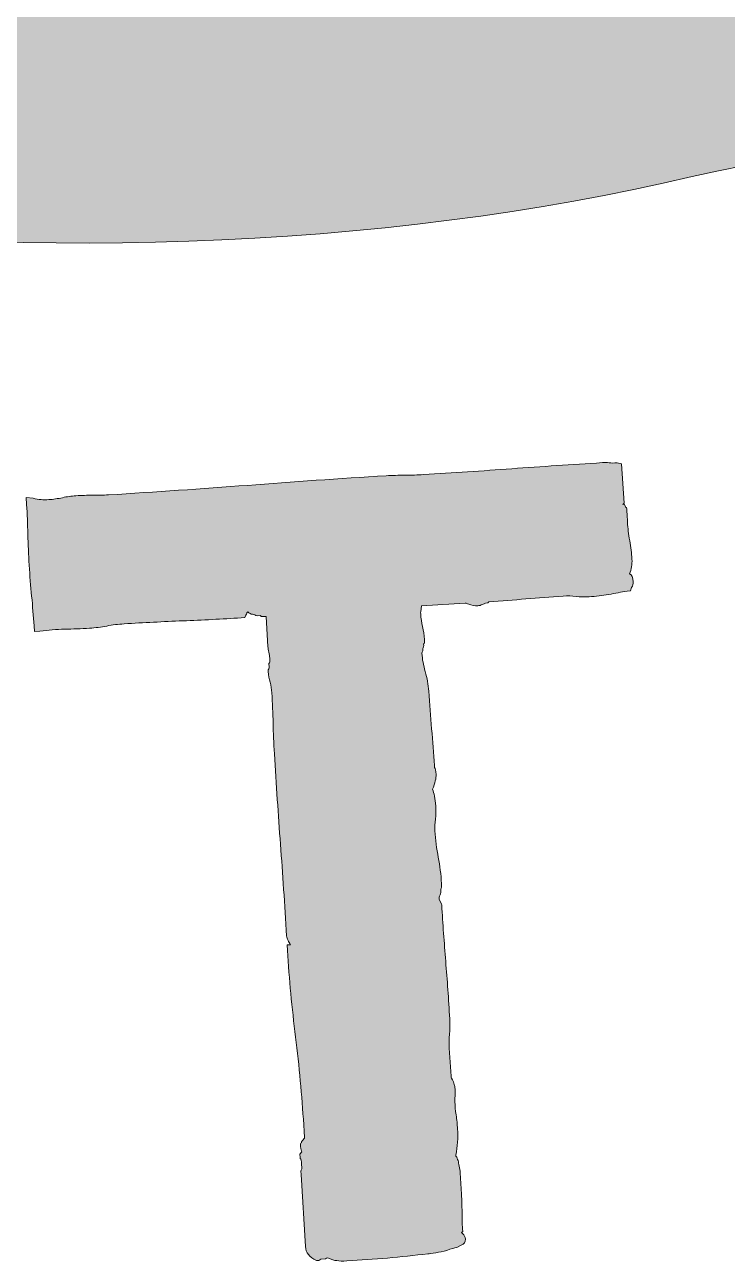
# Model space of a CAD drawing. Header units: inches. Extents: x 115 to 965, y -1039 to -41.
# Drawn here: x 448.9 to 534.3, y -806 to -655.5 of the extents above; entities that cross this region are included whole.
import ezdxf

# ---------------------------------------------------------------- set-up
doc = ezdxf.new("R2010")
doc.units = ezdxf.units.IN
doc.header["$MEASUREMENT"] = 0
doc.layers.add('Layer 1', color=7, linetype='Continuous')

# ---------------------------------------------------------------- blocks, each defined once
blk = doc.blocks.new('block 2')
at = {"layer": 'Layer 1', "true_color": 0xffffff}
h = blk.add_hatch(color=7, dxfattribs=at)
h.dxf.hatch_style = 2
edge = h.paths.add_edge_path()
edge.add_spline(control_points=[(141.76, -565.01), (138.58, -565.73), (135.36, -566.85), (132.49, -568.43), (128.45, -570.65), (128.1, -574.66), (131.22, -578.08), (131.92, -578.84), (132.78, -579.46), (133.57, -580.15), (142.48, -587.77), (151.96, -594.58), (162.28, -600.12), (163.45, -600.77), (164.52, -601.58), (165.81, -602.42), (161.37, -609.92), (156.95, -617.01), (152.96, -624.34), (151.15, -627.66), (149.62, -631.34), (149.04, -635.02), (147.97, -641.69), (152.01, -644.48), (158.6, -642.9), (177.59, -638.37), (196.6, -633.97), (215.66, -629.74), (228.92, -626.8), (242.27, -624.22), (255.58, -621.48), (262.03, -620.16), (266.92, -616.68), (270.87, -611.35), (275.55, -605.04), (280.3, -598.83), (283.57, -591.62), (284.29, -590.04), (285.41, -588.66), (286.3, -587.15), (289.04, -582.49), (292.89, -580.13), (298.5, -579.53), (312.52, -578), (326.47, -575.69), (340.5, -574.04), (361.83, -571.51), (383.23, -569.67), (404.65, -568.43), (408.64, -571.84), (412.63, -574.73), (416.5, -577), (398.09, -604.66), (364.05, -615.53), (326.9, -631.56), (340.57, -681.39), (455.56, -691.8), (530.08, -674), (598.23, -659.74), (669.94, -643.72), (739.69, -660.72), (739.69, -660.72), (741.86, -658.88), (741.86, -658.88), (764.27, -616.75), (733.21, -555.46), (693.11, -524), (729.75, -532.69), (765.87, -543.25), (801.41, -555.84), (802.53, -556.24), (803.58, -556.91), (805.57, -557.94), (799.98, -561.04), (795.22, -563.7), (790.47, -566.32), (786.65, -568.43), (782.68, -570.31), (779.05, -572.68), (777.72, -573.56), (776.28, -575.66), (776.4, -577.07), (776.52, -578.53), (778.31, -580.2), (779.77, -581.04), (781.54, -582.02), (783.71, -582.42), (785.74, -582.71), (793.62, -583.74), (801.51, -584.79), (809.44, -585.5), (834.3, -587.77), (859.29, -588.8), (883.99, -593), (889.5, -593.94), (895.29, -593.67), (900.92, -593.43), (902.64, -593.36), (904.79, -591.81), (905.8, -590.31), (907.11, -588.37), (905.68, -586.34), (904.17, -584.76), (902.33, -582.85), (900.54, -580.89), (898.53, -579.15), (888.67, -570.62), (878.99, -561.81), (868.75, -553.76), (854.01, -542.17), (838.91, -531.07), (823.84, -519.94), (818.54, -516.02), (812.9, -512.46), (807.31, -508.92), (804.92, -507.42), (802.34, -505.99), (799.67, -505.32), (797.92, -504.89), (795.51, -505.41), (793.93, -506.37), (791.98, -507.59), (792.14, -509.98), (792.98, -512.05), (793.46, -513.27), (794.03, -514.49), (794.65, -515.66), (797.33, -520.65), (800.1, -525.62), (802.72, -530.66), (805.5, -535.96), (808.15, -541.34), (811.44, -547.86), (808.22, -546.86), (806.28, -546.28), (804.4, -545.66), (779.53, -537.68), (754.83, -529.13), (729.77, -521.85), (715.35, -517.62), (700.8, -513.92), (686.16, -510.5), (693.8, -480.55), (733.02, -469.82), (764.46, -467), (750.53, -420.52), (697.19, -409.56), (643.62, -410.73), (598.78, -412.61), (564.38, -419.37), (507.34, -438.58), (460.76, -453.87), (394.31, -472.33), (362.16, -425.08), (329.46, -451.98), (359.17, -520.75), (393.79, -557.94), (389.41, -558.23), (385.07, -558.54), (380.72, -558.87), (361.25, -560.4), (341.83, -562.57), (322.44, -564.72), (312.74, -565.8), (303.09, -567.49), (293.41, -568.81), (291.29, -569.09), (289.23, -569.88), (287.04, -568.04), (279.66, -561.93), (272.13, -555.98), (264.49, -550.18), (261.48, -547.86), (258.09, -545.95), (254.72, -544.16), (251.37, -542.39), (247.77, -542.32), (244.02, -543.11), (227.3, -546.62), (210.55, -549.91), (193.83, -553.47), (176.44, -557.2), (159.1, -561.04), (141.76, -565.01)], knot_values=[0, 0, 0, 0, 1, 1, 1, 2, 2, 2, 3, 3, 3, 4, 4, 4, 5, 5, 5, 6, 6, 6, 7, 7, 7, 8, 8, 8, 9, 9, 9, 10, 10, 10, 11, 11, 11, 12, 12, 12, 13, 13, 13, 14, 14, 14, 15, 15, 15, 16, 16, 16, 17, 17, 17, 18, 18, 18, 19, 19, 19, 20, 20, 20, 21, 21, 21, 22, 22, 22, 23, 23, 23, 24, 24, 24, 25, 25, 25, 26, 26, 26, 27, 27, 27, 28, 28, 28, 29, 29, 29, 30, 30, 30, 31, 31, 31, 32, 32, 32, 33, 33, 33, 34, 34, 34, 35, 35, 35, 36, 36, 36, 37, 37, 37, 38, 38, 38, 39, 39, 39, 40, 40, 40, 41, 41, 41, 42, 42, 42, 43, 43, 43, 44, 44, 44, 45, 45, 45, 46, 46, 46, 47, 47, 47, 48, 48, 48, 49, 49, 49, 50, 50, 50, 51, 51, 51, 52, 52, 52, 53, 53, 53, 54, 54, 54, 55, 55, 55, 56, 56, 56, 57, 57, 57, 58, 58, 58, 59, 59, 59, 60, 60, 60, 61, 61, 61, 61], degree=3, periodic=1)
edge = h.paths.add_edge_path()
edge.add_spline(control_points=[(406.49, -500.71), (409.66, -494.74), (418.89, -494), (434.17, -498.47), (436.97, -499.4), (439.34, -500.1), (441.3, -500.57), (443.26, -501.03), (444.33, -501.26), (444.52, -501.26), (444.7, -501.26), (444.84, -500.38), (444.93, -498.61), (445.03, -496.84), (445.07, -494.74), (445.07, -492.32), (445.07, -488.03), (445.17, -485.33), (445.35, -484.21), (445.54, -483.09), (446.1, -481.97), (447.03, -480.85), (447.96, -479.55), (449.59, -478.43), (451.93, -477.5), (454.25, -476.57), (456.44, -476.1), (458.5, -476.1), (461.29, -476.1), (463.11, -477.41), (463.95, -480.01), (464.79, -482.63), (464.93, -487.47), (464.37, -494.55), (463.99, -496.98), (463.76, -499.12), (463.67, -500.99), (463.57, -502.85), (463.53, -503.88), (463.53, -504.06), (463.53, -504.44), (464.04, -504.72), (465.07, -504.9), (466.09, -505.09), (467.3, -505.18), (468.7, -505.18), (470.1, -505.18), (471.64, -505.14), (473.32, -505.04), (474.99, -504.95), (476.48, -504.72), (477.79, -504.34), (477.79, -504.34), (481.7, -503.5), (481.7, -503.5), (481.7, -503.5), (481.14, -500.15), (481.14, -500.15), (480.96, -497.73), (481.33, -496.05), (482.26, -495.11), (483.19, -494), (484.5, -493.48), (486.18, -493.58), (487.86, -493.67), (489.16, -494.37), (490.09, -495.67), (492.33, -498.47), (492.23, -501.36), (489.81, -504.34), (485.71, -509), (478.44, -511.33), (468, -511.33), (468, -511.33), (462.97, -511.33), (462.97, -511.33), (462.97, -511.33), (462.13, -521.68), (462.13, -521.68), (462.13, -523.17), (462.08, -525.64), (461.99, -529.09), (461.9, -532.54), (461.8, -536.64), (461.71, -541.39), (461.62, -546.14), (461.57, -551.36), (461.57, -557.05), (461.57, -562.73), (461.57, -568.47), (461.57, -574.24), (461.57, -584.5), (461.57, -592.51), (461.57, -598.29), (461.57, -604.07), (461.62, -608.54), (461.71, -611.71), (461.8, -614.88), (461.99, -617.26), (462.27, -618.84), (462.55, -620.43), (462.88, -622.15), (463.25, -624.01), (464.18, -628.67), (465.21, -632.54), (466.33, -635.62), (467.44, -638.69), (468.47, -640.61), (469.4, -641.35), (470.14, -642.09), (471.17, -641.54), (472.48, -639.67), (476.2, -635.39), (479.51, -627.97), (482.4, -617.44), (485.29, -606.91), (487.67, -594.19), (489.53, -579.28), (489.53, -579.26), (489.54, -579.25), (489.54, -579.24), (489.31, -576.02), (489.11, -572.85), (488.97, -569.77), (486.92, -524.85), (493.45, -494.28), (508.55, -478.06), (512.27, -473.77), (516.51, -470.79), (521.27, -469.11), (526.02, -467.43), (530.63, -467.34), (535.11, -468.83), (537.91, -469.77), (540.28, -471.02), (542.24, -472.61), (544.19, -474.19), (545.92, -476.57), (547.41, -479.74), (547.97, -481.04), (548.43, -482.07), (548.81, -482.81), (549.18, -483.56), (549.41, -484.4), (549.51, -485.33), (549.6, -486.26), (549.69, -487.38), (549.79, -488.68), (549.88, -489.99), (549.93, -491.76), (549.93, -494), (549.93, -497.73), (549.79, -500.61), (549.51, -502.66), (549.23, -504.72), (548.71, -506.95), (547.97, -509.37), (545.36, -518.88), (541.07, -527.78), (535.11, -536.08), (529.14, -544.37), (522.25, -550.94), (514.42, -555.79), (514.42, -555.79), (509.1, -559.42), (509.1, -559.42), (509.1, -559.42), (509.1, -568.65), (509.1, -568.65), (509.1, -573.68), (509.29, -578.81), (509.66, -584.03), (510.03, -589.25), (510.59, -594.28), (511.34, -599.13), (511.34, -599.13), (512.46, -604.72), (512.46, -604.72), (512.46, -604.72), (514.14, -597.45), (514.14, -597.45), (515.44, -592.04), (516.98, -586.82), (518.75, -581.79), (520.52, -576.76), (522.71, -571.35), (525.32, -565.58), (530.35, -554.02), (535.29, -544.98), (540.14, -538.45), (544.99, -531.93), (550.3, -527.36), (556.08, -524.75), (564.09, -521.21), (569.96, -522.7), (573.69, -529.23), (574.44, -530.72), (575.09, -532.26), (575.65, -533.84), (576.21, -535.42), (576.58, -537.52), (576.77, -540.13), (576.95, -542.74), (577, -546.14), (576.91, -550.34), (576.81, -554.53), (576.67, -559.98), (576.49, -566.69), (576.49, -570.05), (576.44, -573.68), (576.35, -577.6), (576.25, -581.51), (576.16, -585.34), (576.07, -589.06), (575.97, -592.79), (575.93, -596.33), (575.93, -599.69), (575.93, -603.04), (575.93, -605.93), (575.93, -608.35), (575.93, -612.08), (575.93, -615.11), (575.93, -617.44), (575.93, -619.78), (576.02, -621.77), (576.21, -623.45), (576.39, -625.13), (576.58, -626.58), (576.77, -627.79), (576.95, -629), (577.23, -630.26), (577.61, -631.56), (580.78, -642.56), (584.88, -647.69), (589.91, -646.94), (591.4, -646.76), (592.8, -645.96), (594.1, -644.56), (595.41, -643.17), (596.76, -640.65), (598.16, -637.01), (599.56, -633.38), (601.19, -628.25), (603.05, -621.64), (604.91, -615.02), (607.25, -606.4), (610.04, -595.77), (611.53, -590.37), (612.88, -585.24), (614.1, -580.39), (614.39, -579.21), (614.67, -578.12), (614.91, -577.12), (614.79, -575.05), (614.69, -572.91), (614.65, -570.61), (614.56, -564.46), (614.79, -559.42), (615.35, -555.51), (619.27, -528.48), (628.96, -514.97), (644.43, -514.97), (647.79, -514.97), (650.39, -515.29), (652.26, -515.94), (654.12, -516.6), (656.08, -517.67), (658.13, -519.16), (662.61, -523.07), (664.66, -528.39), (664.28, -535.1), (663.91, -541.81), (661.3, -548.61), (656.45, -555.51), (654.59, -557.93), (652.35, -560.12), (649.74, -562.08), (647.13, -564.04), (644.24, -565.58), (641.08, -566.69), (641.08, -566.69), (636.6, -568.37), (636.6, -568.37), (636.6, -568.37), (636.32, -572.84), (636.32, -572.84), (636.13, -575.64), (636.18, -578.62), (636.46, -581.79), (636.74, -584.96), (637.21, -588.18), (637.86, -591.44), (638.51, -594.7), (639.35, -597.92), (640.38, -601.08), (641.4, -604.26), (642.47, -607.05), (643.59, -609.47), (645.08, -612.64), (646.71, -615.53), (648.49, -618.14), (650.26, -620.75), (651.42, -622.05), (651.98, -622.05), (652.72, -622.05), (654.22, -620.94), (656.45, -618.7), (658.69, -616.46), (660.46, -614.32), (661.77, -612.27), (664.38, -608.17), (667.26, -602.25), (670.43, -594.51), (673.6, -586.78), (676.77, -578.16), (679.94, -568.65), (680.68, -566.04), (681.24, -564.41), (681.62, -563.76), (681.99, -563.11), (682.64, -562.69), (683.58, -562.5), (685.44, -562.31), (686.37, -563.15), (686.37, -565.02), (686.37, -566.88), (685.44, -570.7), (683.58, -576.48), (674.25, -605.19), (665.03, -621.96), (655.89, -626.81), (651.05, -629.23), (645.64, -628.95), (639.68, -625.97), (637.07, -624.67), (634.13, -622.52), (630.87, -619.54), (627.61, -616.56), (625.23, -613.76), (623.74, -611.15), (622.25, -608.54), (620.71, -604.86), (619.13, -600.11), (618.31, -597.66), (617.64, -595.28), (617.09, -592.95), (616.64, -594.65), (616.16, -596.41), (615.63, -598.29), (612.65, -609.47), (610.18, -618.47), (608.23, -625.27), (606.27, -632.08), (604.45, -637.39), (602.77, -641.21), (601.1, -645.03), (599.37, -647.78), (597.6, -649.46), (595.83, -651.13), (593.73, -652.53), (591.31, -653.65), (589.81, -654.4), (587.44, -654.82), (584.18, -654.91), (580.92, -655.01), (578.26, -654.68), (576.21, -653.93), (575.09, -653.56), (573.74, -652.77), (572.16, -651.55), (570.57, -650.34), (569.03, -648.9), (567.54, -647.22), (566.05, -645.54), (564.56, -643.72), (563.07, -641.77), (561.58, -639.81), (560.46, -637.99), (559.71, -636.31), (558.41, -633.52), (557.38, -631.1), (556.64, -629.05), (555.89, -627), (555.38, -624.29), (555.1, -620.94), (554.82, -617.58), (554.68, -612.97), (554.68, -607.1), (554.68, -601.22), (554.68, -593.07), (554.68, -582.63), (554.68, -572.94), (554.68, -565.2), (554.68, -559.42), (554.68, -553.65), (554.63, -549.13), (554.54, -545.86), (554.44, -542.6), (554.26, -540.27), (553.98, -538.87), (553.7, -537.47), (553.37, -536.5), (553, -535.94), (552.45, -535.19), (552.03, -534.91), (551.75, -535.1), (551.47, -535.29), (550.58, -536.03), (549.09, -537.33), (547.04, -539.39), (544.75, -542.37), (542.24, -546.28), (539.72, -550.2), (537.21, -554.67), (534.69, -559.7), (532.17, -564.74), (529.79, -570.01), (527.56, -575.5), (525.32, -581), (523.46, -586.36), (521.97, -591.58), (521.22, -593.81), (520.38, -596.94), (519.45, -600.95), (518.52, -604.96), (517.77, -608.63), (517.21, -611.99), (517.21, -611.99), (514.7, -624.01), (514.7, -624.01), (514.7, -624.01), (511.9, -625.13), (511.9, -625.13), (510.41, -626.07), (508.17, -626.58), (505.19, -626.67), (502.21, -626.76), (499.69, -626.53), (497.64, -625.97), (496.15, -625.6), (495.26, -625.13), (494.98, -624.57), (494.7, -624.01), (494.29, -622.33), (493.73, -619.54), (493.35, -616.56), (492.93, -613.11), (492.47, -609.19), (492.23, -607.23), (492, -605.19), (491.77, -603.09), (490.79, -608.24), (489.86, -612.53), (488.97, -615.9), (485.8, -628.77), (481.89, -637.95), (477.23, -643.44), (472.57, -648.95), (467.63, -650.3), (462.41, -647.5), (459.06, -645.82), (455.98, -642.79), (453.18, -638.41), (450.39, -634.03), (448.24, -628.95), (446.75, -623.17), (445.45, -618.33), (444.47, -613.2), (443.82, -607.79), (443.17, -602.39), (442.7, -595.77), (442.42, -587.94), (442.14, -580.12), (442.14, -570.61), (442.42, -559.42), (442.7, -548.24), (443.21, -534.54), (443.96, -518.32), (443.96, -518.32), (444.52, -507.7), (444.52, -507.7), (444.52, -507.7), (433.33, -504.62), (433.33, -504.62), (430.16, -503.69), (427.18, -502.9), (424.38, -502.24), (421.59, -501.59), (419.82, -501.26), (419.07, -501.26), (417.58, -501.26), (416.7, -501.4), (416.42, -501.68), (416.14, -501.96), (416.18, -502.57), (416.56, -503.5), (416.74, -504.44), (416.7, -505.23), (416.42, -505.88), (416.14, -506.53), (415.53, -507.32), (414.6, -508.25), (413.3, -509.56), (411.94, -510.26), (410.54, -510.35), (409.15, -510.45), (408.03, -510.07), (407.19, -509.23), (406.35, -508.39), (405.79, -507.19), (405.51, -505.6), (405.23, -504.02), (405.56, -502.38), (406.49, -500.71)], knot_values=[0, 0, 0, 0, 1, 1, 1, 2, 2, 2, 3, 3, 3, 4, 4, 4, 5, 5, 5, 6, 6, 6, 7, 7, 7, 8, 8, 8, 9, 9, 9, 10, 10, 10, 11, 11, 11, 12, 12, 12, 13, 13, 13, 14, 14, 14, 15, 15, 15, 16, 16, 16, 17, 17, 17, 18, 18, 18, 19, 19, 19, 20, 20, 20, 21, 21, 21, 22, 22, 22, 23, 23, 23, 24, 24, 24, 25, 25, 25, 26, 26, 26, 27, 27, 27, 28, 28, 28, 29, 29, 29, 30, 30, 30, 31, 31, 31, 32, 32, 32, 33, 33, 33, 34, 34, 34, 35, 35, 35, 36, 36, 36, 37, 37, 37, 38, 38, 38, 39, 39, 39, 40, 40, 40, 41, 41, 41, 42, 42, 42, 43, 43, 43, 44, 44, 44, 45, 45, 45, 46, 46, 46, 47, 47, 47, 48, 48, 48, 49, 49, 49, 50, 50, 50, 51, 51, 51, 52, 52, 52, 53, 53, 53, 54, 54, 54, 55, 55, 55, 56, 56, 56, 57, 57, 57, 58, 58, 58, 59, 59, 59, 60, 60, 60, 61, 61, 61, 62, 62, 62, 63, 63, 63, 64, 64, 64, 65, 65, 65, 66, 66, 66, 67, 67, 67, 68, 68, 68, 69, 69, 69, 70, 70, 70, 71, 71, 71, 72, 72, 72, 73, 73, 73, 74, 74, 74, 75, 75, 75, 76, 76, 76, 77, 77, 77, 78, 78, 78, 79, 79, 79, 80, 80, 80, 81, 81, 81, 82, 82, 82, 83, 83, 83, 84, 84, 84, 85, 85, 85, 86, 86, 86, 87, 87, 87, 88, 88, 88, 89, 89, 89, 90, 90, 90, 91, 91, 91, 92, 92, 92, 93, 93, 93, 94, 94, 94, 95, 95, 95, 96, 96, 96, 97, 97, 97, 98, 98, 98, 99, 99, 99, 100, 100, 100, 101, 101, 101, 102, 102, 102, 103, 103, 103, 104, 104, 104, 105, 105, 105, 106, 106, 106, 107, 107, 107, 108, 108, 108, 109, 109, 109, 110, 110, 110, 111, 111, 111, 112, 112, 112, 113, 113, 113, 114, 114, 114, 115, 115, 115, 116, 116, 116, 117, 117, 117, 118, 118, 118, 119, 119, 119, 120, 120, 120, 121, 121, 121, 122, 122, 122, 123, 123, 123, 124, 124, 124, 125, 125, 125, 126, 126, 126, 127, 127, 127, 128, 128, 128, 129, 129, 129, 130, 130, 130, 131, 131, 131, 132, 132, 132, 133, 133, 133, 134, 134, 134, 135, 135, 135, 136, 136, 136, 137, 137, 137, 138, 138, 138, 139, 139, 139, 140, 140, 140, 141, 141, 141, 142, 142, 142, 143, 143, 143, 144, 144, 144, 145, 145, 145, 146, 146, 146, 147, 147, 147, 148, 148, 148, 149, 149, 149, 150, 150, 150, 151, 151, 151, 152, 152, 152, 153, 153, 153, 154, 154, 154, 155, 155, 155, 156, 156, 156, 157, 157, 157, 158, 158, 158, 159, 159, 159, 160, 160, 160, 161, 161, 161, 162, 162, 162, 163, 163, 163, 164, 164, 164, 165, 165, 165, 166, 166, 166, 167, 167, 167, 168, 168, 168, 169, 169, 169, 170, 170, 170, 171, 171, 171, 171], degree=3, periodic=1)
edge = h.paths.add_edge_path()
edge.add_spline(control_points=[(142.95, -576.26), (142.57, -575.97), (142.4, -575.42), (141.78, -574.45), (149.62, -572.51), (157.14, -570.58), (164.71, -568.86), (165.72, -568.62), (167.17, -569.14), (168.06, -569.81), (176.7, -576.21), (185.28, -582.73), (194.31, -589.54), (188.05, -591.5), (182.08, -593.41), (176.06, -595.13), (175.01, -595.44), (173.58, -595.3), (172.6, -594.8), (162.13, -589.54), (152.08, -583.62), (142.95, -576.26)], knot_values=[0, 0, 0, 0, 1, 1, 1, 2, 2, 2, 3, 3, 3, 4, 4, 4, 5, 5, 5, 6, 6, 6, 7, 7, 7, 7], degree=3, periodic=1)
edge = h.paths.add_edge_path()
edge.add_spline(control_points=[(193.02, -606.07), (189.63, -612.52), (186.31, -619.02), (182.82, -625.42), (182.13, -626.68), (181.05, -628.24), (179.86, -628.62), (174.36, -630.27), (168.77, -631.56), (163.21, -632.94), (162.78, -633.06), (162.25, -632.78), (161.42, -632.61), (162.11, -631.25), (162.68, -630.01), (163.33, -628.83), (167.15, -621.81), (170.92, -614.79), (174.87, -607.81), (175.56, -606.6), (176.7, -605.12), (177.95, -604.76), (183.58, -603.13), (189.29, -601.87), (196.17, -600.19), (194.74, -602.85), (193.88, -604.45), (193.02, -606.07)], knot_values=[0, 0, 0, 0, 1, 1, 1, 2, 2, 2, 3, 3, 3, 4, 4, 4, 5, 5, 5, 6, 6, 6, 7, 7, 7, 8, 8, 8, 9, 9, 9, 9], degree=3, periodic=1)
edge = h.paths.add_edge_path()
edge.add_spline(control_points=[(262.39, -609.27), (261.26, -610.7), (259.5, -611.9), (257.78, -612.5), (254.43, -613.69), (250.9, -614.41), (246.5, -615.58), (251.71, -605.64), (256.34, -596.73), (261.12, -587.92), (261.72, -586.82), (263.06, -585.72), (264.23, -585.48), (268.74, -584.5), (273.3, -583.86), (278.44, -583), (274.02, -592.96), (268.57, -601.37), (262.39, -609.27)], knot_values=[0, 0, 0, 0, 1, 1, 1, 2, 2, 2, 3, 3, 3, 4, 4, 4, 5, 5, 5, 6, 6, 6, 6], degree=3, periodic=1)
edge = h.paths.add_edge_path()
edge.add_spline(control_points=[(257.94, -555.74), (264.15, -560.73), (270.48, -565.58), (277.77, -571.32), (271.42, -572.41), (266.16, -573.42), (260.86, -574.18), (259.83, -574.33), (258.4, -573.78), (257.56, -573.06), (250.83, -567.33), (244.16, -561.47), (237.5, -555.62), (237.14, -555.31), (237.02, -554.76), (236.71, -554.19), (244.21, -550.2), (251.21, -550.34), (257.94, -555.74)], knot_values=[0, 0, 0, 0, 1, 1, 1, 2, 2, 2, 3, 3, 3, 4, 4, 4, 5, 5, 5, 6, 6, 6, 6], degree=3, periodic=1)
edge = h.paths.add_edge_path()
edge.add_spline(control_points=[(236.78, -590.45), (242.08, -589.78), (247.31, -588.51), (253.33, -587.34), (252.64, -589.23), (252.35, -590.33), (251.85, -591.33), (247.96, -598.93), (243.92, -606.48), (240.15, -614.12), (238.93, -616.56), (237.38, -617.94), (234.68, -618.3), (229.85, -618.95), (225.05, -619.83), (220.23, -620.55), (219.27, -620.69), (218.29, -620.57), (217.07, -620.57), (217.31, -619.66), (217.34, -619.14), (217.57, -618.71), (221.28, -611.4), (225.12, -604.18), (228.71, -596.83), (230.43, -593.27), (232.6, -590.97), (236.78, -590.45)], knot_values=[0, 0, 0, 0, 1, 1, 1, 2, 2, 2, 3, 3, 3, 4, 4, 4, 5, 5, 5, 6, 6, 6, 7, 7, 7, 8, 8, 8, 9, 9, 9, 9], degree=3, periodic=1)
edge = h.paths.add_edge_path()
edge.add_spline(control_points=[(203.72, -561.83), (210, -568.23), (216.07, -574.85), (222.69, -581.9), (216.14, -583.69), (210.19, -585.36), (204.17, -586.84), (203.15, -587.1), (201.64, -586.77), (200.76, -586.15), (192.23, -580.15), (183.8, -574.04), (175.37, -567.92), (175.13, -567.73), (175.06, -567.33), (174.72, -566.59), (176.16, -566.16), (177.54, -565.61), (178.95, -565.3), (185.76, -563.89), (192.57, -562.48), (199.42, -561.24), (200.81, -561), (202.91, -561.02), (203.72, -561.83)], knot_values=[0, 0, 0, 0, 1, 1, 1, 2, 2, 2, 3, 3, 3, 4, 4, 4, 5, 5, 5, 6, 6, 6, 7, 7, 7, 8, 8, 8, 8], degree=3, periodic=1)
h = blk.add_hatch(color=7, dxfattribs=at)
h.dxf.hatch_style = 2
edge = h.paths.add_edge_path()
edge.add_spline(control_points=[(497.12, -726.22), (497.12, -726.22), (502.46, -725.9), (502.46, -725.9), (502.55, -725.89), (502.62, -725.91), (502.67, -725.96), (502.71, -726), (502.78, -726.02), (502.88, -726.01), (503.25, -726.17), (503.62, -726.24), (503.99, -726.22), (504.17, -726.21), (504.35, -726.15), (504.53, -726.05), (504.71, -726.04), (504.84, -725.99), (504.93, -725.89), (504.93, -725.89), (505.21, -725.87), (505.21, -725.87), (505.21, -725.87), (505.33, -725.73), (505.33, -725.73), (506.88, -725.63), (508.39, -725.52), (509.85, -725.38), (511.3, -725.25), (512.81, -725.14), (514.36, -725.04), (514.91, -725.01), (515.43, -725.02), (515.94, -725.08), (516.45, -725.14), (516.98, -725.16), (517.52, -725.12), (518.35, -725.07), (519.14, -724.98), (519.91, -724.84), (520.68, -724.7), (521.43, -724.57), (522.16, -724.43), (522.16, -724.43), (522.57, -724.41), (522.57, -724.41), (522.57, -724.41), (522.68, -723.99), (522.68, -723.99), (522.85, -723.79), (522.93, -723.56), (522.91, -723.29), (522.88, -722.74), (522.72, -722.43), (522.44, -722.35), (522.68, -721.79), (522.78, -721.19), (522.74, -720.55), (522.7, -719.82), (522.61, -719.07), (522.47, -718.3), (522.33, -717.53), (522.24, -716.78), (522.19, -716.05), (522.19, -716.05), (522.14, -715.09), (522.14, -715.09), (522.14, -715.09), (522.12, -714.81), (522.12, -714.81), (522.12, -714.81), (522.1, -714.4), (522.1, -714.4), (522.09, -714.31), (522.06, -714.27), (522.02, -714.27), (521.97, -714.27), (521.95, -714.23), (521.94, -714.14), (521.94, -714.14), (521.79, -713.87), (521.79, -713.87), (521.79, -713.87), (521.65, -713.88), (521.65, -713.88), (521.65, -713.88), (521.78, -713.74), (521.78, -713.74), (521.78, -713.74), (521.49, -708.94), (521.49, -708.94), (521.49, -708.94), (520.94, -708.84), (520.94, -708.84), (520.57, -708.86), (520.25, -708.86), (519.97, -708.83), (519.69, -708.8), (519.42, -708.79), (519.15, -708.81), (515.4, -709.04), (511.73, -709.28), (508.13, -709.55), (504.53, -709.81), (500.95, -710.05), (497.39, -710.27), (496.65, -710.31), (495.9, -710.34), (495.12, -710.34), (494.35, -710.34), (493.59, -710.36), (492.86, -710.4), (487.11, -710.75), (481.48, -711.14), (475.96, -711.57), (470.44, -711.99), (464.81, -712.38), (459.06, -712.73), (458.42, -712.77), (457.78, -712.78), (457.14, -712.78), (456.5, -712.77), (455.81, -712.79), (455.08, -712.83), (454.53, -712.87), (453.99, -712.95), (453.45, -713.07), (452.9, -713.19), (452.36, -713.27), (451.81, -713.31), (451.45, -713.33), (451.13, -713.33), (450.85, -713.3), (450.57, -713.27), (450.25, -713.22), (449.88, -713.15), (449.88, -713.15), (449.05, -713.06), (449.05, -713.06), (449.05, -713.06), (449.1, -713.88), (449.1, -713.88), (449.17, -715.07), (449.22, -716.28), (449.25, -717.52), (449.28, -718.75), (449.33, -720.01), (449.41, -721.29), (449.49, -722.56), (449.59, -723.82), (449.71, -725.05), (449.83, -726.28), (449.92, -727.49), (450, -728.67), (450, -728.67), (450.04, -729.35), (450.04, -729.35), (450.04, -729.35), (450.72, -729.31), (450.72, -729.31), (451.72, -729.16), (452.72, -729.08), (453.73, -729.06), (454.73, -729.05), (455.74, -729.01), (456.74, -728.95), (457.47, -728.9), (458.18, -728.82), (458.86, -728.68), (459.54, -728.55), (460.24, -728.46), (460.97, -728.42), (463.34, -728.27), (465.72, -728.15), (468.1, -728.05), (470.47, -727.96), (472.84, -727.83), (475.22, -727.69), (475.22, -727.69), (475.63, -727.66), (475.63, -727.66), (475.63, -727.66), (475.75, -727.38), (475.75, -727.38), (475.84, -727.29), (475.88, -727.22), (475.88, -727.17), (475.87, -727.12), (475.91, -727.05), (476, -726.96), (476.19, -727.13), (476.38, -727.23), (476.57, -727.26), (476.75, -727.3), (476.94, -727.36), (477.13, -727.44), (477.13, -727.44), (477.54, -727.41), (477.54, -727.41), (477.55, -727.5), (477.64, -727.54), (477.82, -727.53), (477.82, -727.53), (478.23, -727.51), (478.23, -727.51), (478.23, -727.51), (478.46, -731.2), (478.46, -731.2), (478.47, -731.39), (478.5, -731.61), (478.57, -731.88), (478.63, -732.15), (478.67, -732.38), (478.68, -732.56), (478.68, -732.56), (478.69, -732.84), (478.69, -732.84), (478.7, -733.02), (478.66, -733.16), (478.58, -733.26), (478.58, -733.26), (478.6, -733.67), (478.6, -733.67), (478.61, -733.76), (478.59, -733.83), (478.55, -733.88), (478.5, -733.93), (478.49, -734.04), (478.5, -734.22), (478.53, -734.68), (478.6, -735.11), (478.72, -735.52), (478.83, -735.92), (478.91, -736.35), (478.93, -736.81), (479.01, -738.09), (479.06, -739.32), (479.09, -740.51), (479.11, -741.7), (479.17, -742.93), (479.24, -744.21), (479.47, -747.95), (479.72, -751.63), (479.98, -755.23), (480.25, -758.83), (480.49, -762.55), (480.73, -766.38), (480.74, -766.56), (480.79, -766.74), (480.9, -766.92), (481, -767.1), (481.1, -767.27), (481.21, -767.45), (481.21, -767.45), (480.79, -767.48), (480.79, -767.48), (480.79, -767.48), (480.83, -768.16), (480.83, -768.16), (481.05, -771.63), (481.37, -775.14), (481.82, -778.68), (482.26, -782.23), (482.59, -785.78), (482.81, -789.34), (482.81, -789.34), (482.86, -790.16), (482.86, -790.16), (482.86, -790.16), (482.9, -790.85), (482.9, -790.85), (482.9, -790.85), (482.91, -790.98), (482.91, -790.98), (482.91, -790.98), (482.65, -791.27), (482.65, -791.27), (482.56, -791.37), (482.52, -791.47), (482.53, -791.56), (482.44, -791.56), (482.4, -791.7), (482.42, -791.98), (482.44, -792.34), (482.5, -792.57), (482.6, -792.65), (482.6, -792.65), (482.34, -792.94), (482.34, -792.94), (482.34, -792.94), (482.36, -793.35), (482.36, -793.35), (482.37, -793.44), (482.39, -793.51), (482.44, -793.55), (482.49, -793.6), (482.52, -793.71), (482.53, -793.89), (482.53, -793.89), (482.56, -794.3), (482.56, -794.3), (482.56, -794.3), (482.57, -794.44), (482.57, -794.44), (482.57, -794.44), (482.58, -794.71), (482.58, -794.71), (482.5, -794.81), (482.46, -794.91), (482.46, -795), (482.46, -795), (482.49, -795.41), (482.49, -795.41), (482.49, -795.41), (483.02, -804.17), (483.02, -804.17), (483.06, -804.9), (483.51, -805.47), (484.36, -805.87), (484.36, -805.87), (484.63, -805.86), (484.63, -805.86), (484.63, -805.86), (484.9, -805.7), (484.9, -805.7), (484.9, -805.7), (485.45, -805.67), (485.45, -805.67), (485.53, -805.58), (485.62, -805.52), (485.71, -805.52), (486.18, -805.76), (486.56, -805.88), (486.83, -805.86), (487.11, -805.94), (487.52, -805.96), (488.07, -805.92), (489.71, -805.82), (491.36, -805.7), (493, -805.56), (494.64, -805.41), (496.27, -805.24), (497.91, -805.05), (498.1, -805.04), (498.41, -805), (498.87, -804.93), (499.32, -804.85), (499.77, -804.76), (500.23, -804.64), (500.76, -804.42), (501.17, -804.3), (501.44, -804.29), (501.44, -804.29), (501.97, -803.98), (501.97, -803.98), (502.33, -803.87), (502.5, -803.63), (502.48, -803.26), (502.46, -802.99), (502.36, -802.77), (502.16, -802.6), (502.16, -802.6), (502.02, -802.47), (502.02, -802.47), (502.02, -802.47), (502.15, -802.32), (502.15, -802.32), (502.15, -802.32), (502.13, -802.05), (502.13, -802.05), (502.08, -801.32), (502.06, -800.61), (502.07, -799.92), (502.07, -799.23), (502.05, -798.53), (502.01, -797.8), (502.01, -797.8), (501.85, -795.19), (501.85, -795.19), (501.84, -794.92), (501.79, -794.65), (501.73, -794.38), (501.67, -794.11), (501.63, -793.88), (501.62, -793.7), (501.53, -793.61), (501.47, -793.52), (501.47, -793.43), (501.46, -793.34), (501.41, -793.25), (501.32, -793.17), (501.32, -793.17), (501.31, -793.03), (501.31, -793.03), (501.52, -792.01), (501.6, -790.95), (501.53, -789.85), (501.49, -789.31), (501.44, -788.74), (501.35, -788.15), (501.27, -787.56), (501.22, -787.03), (501.19, -786.58), (501.18, -786.39), (501.19, -786.16), (501.22, -785.89), (501.25, -785.61), (501.26, -785.38), (501.25, -785.2), (501.25, -785.2), (501.21, -784.65), (501.21, -784.65), (501.11, -784.57), (501.06, -784.39), (501.04, -784.11), (500.83, -783.76), (500.73, -783.54), (500.73, -783.45), (500.73, -783.45), (500.52, -780.02), (500.52, -780.02), (500.48, -779.38), (500.49, -778.79), (500.55, -778.23), (500.61, -777.68), (500.62, -777.09), (500.58, -776.45), (500.43, -774.07), (500.27, -771.75), (500.08, -769.47), (499.9, -767.19), (499.74, -764.91), (499.6, -762.63), (499.6, -762.63), (499.59, -762.49), (499.59, -762.49), (499.59, -762.49), (499.29, -761.96), (499.29, -761.96), (499.27, -761.78), (499.31, -761.59), (499.39, -761.4), (499.47, -761.21), (499.5, -760.98), (499.48, -760.71), (499.57, -760.61), (499.6, -760.38), (499.58, -760.02), (499.51, -758.92), (499.38, -757.85), (499.18, -756.81), (498.98, -755.77), (498.84, -754.7), (498.78, -753.61), (498.75, -753.15), (498.77, -752.67), (498.83, -752.16), (498.89, -751.66), (498.91, -751.13), (498.87, -750.58), (498.81, -749.67), (498.68, -748.99), (498.47, -748.54), (498.79, -747.79), (498.94, -747.19), (498.91, -746.73), (498.88, -746.27), (498.82, -746), (498.72, -745.91), (498.72, -745.91), (498.71, -745.64), (498.71, -745.64), (498.62, -744.18), (498.51, -742.7), (498.37, -741.19), (498.23, -739.69), (498.12, -738.17), (498.02, -736.61), (497.97, -735.79), (497.83, -735), (497.6, -734.23), (497.37, -733.47), (497.24, -732.72), (497.19, -731.99), (497.19, -731.9), (497.23, -731.81), (497.31, -731.71), (497.31, -731.71), (497.3, -731.43), (497.3, -731.43), (497.38, -731.34), (497.42, -731.15), (497.4, -730.88), (497.48, -730.78), (497.52, -730.6), (497.5, -730.32), (497.47, -729.78), (497.39, -729.25), (497.27, -728.76), (497.15, -728.26), (497.07, -727.74), (497.04, -727.19), (497.03, -727.01), (497.04, -726.85), (497.08, -726.71), (497.11, -726.57), (497.13, -726.41), (497.12, -726.22)], knot_values=[0, 0, 0, 0, 1, 1, 1, 2, 2, 2, 3, 3, 3, 4, 4, 4, 5, 5, 5, 6, 6, 6, 7, 7, 7, 8, 8, 8, 9, 9, 9, 10, 10, 10, 11, 11, 11, 12, 12, 12, 13, 13, 13, 14, 14, 14, 15, 15, 15, 16, 16, 16, 17, 17, 17, 18, 18, 18, 19, 19, 19, 20, 20, 20, 21, 21, 21, 22, 22, 22, 23, 23, 23, 24, 24, 24, 25, 25, 25, 26, 26, 26, 27, 27, 27, 28, 28, 28, 29, 29, 29, 30, 30, 30, 31, 31, 31, 32, 32, 32, 33, 33, 33, 34, 34, 34, 35, 35, 35, 36, 36, 36, 37, 37, 37, 38, 38, 38, 39, 39, 39, 40, 40, 40, 41, 41, 41, 42, 42, 42, 43, 43, 43, 44, 44, 44, 45, 45, 45, 46, 46, 46, 47, 47, 47, 48, 48, 48, 49, 49, 49, 50, 50, 50, 51, 51, 51, 52, 52, 52, 53, 53, 53, 54, 54, 54, 55, 55, 55, 56, 56, 56, 57, 57, 57, 58, 58, 58, 59, 59, 59, 60, 60, 60, 61, 61, 61, 62, 62, 62, 63, 63, 63, 64, 64, 64, 65, 65, 65, 66, 66, 66, 67, 67, 67, 68, 68, 68, 69, 69, 69, 70, 70, 70, 71, 71, 71, 72, 72, 72, 73, 73, 73, 74, 74, 74, 75, 75, 75, 76, 76, 76, 77, 77, 77, 78, 78, 78, 79, 79, 79, 80, 80, 80, 81, 81, 81, 82, 82, 82, 83, 83, 83, 84, 84, 84, 85, 85, 85, 86, 86, 86, 87, 87, 87, 88, 88, 88, 89, 89, 89, 90, 90, 90, 91, 91, 91, 92, 92, 92, 93, 93, 93, 94, 94, 94, 95, 95, 95, 96, 96, 96, 97, 97, 97, 98, 98, 98, 99, 99, 99, 100, 100, 100, 101, 101, 101, 102, 102, 102, 103, 103, 103, 104, 104, 104, 105, 105, 105, 106, 106, 106, 107, 107, 107, 108, 108, 108, 109, 109, 109, 110, 110, 110, 111, 111, 111, 112, 112, 112, 113, 113, 113, 114, 114, 114, 115, 115, 115, 116, 116, 116, 117, 117, 117, 118, 118, 118, 119, 119, 119, 120, 120, 120, 121, 121, 121, 122, 122, 122, 123, 123, 123, 124, 124, 124, 125, 125, 125, 126, 126, 126, 127, 127, 127, 128, 128, 128, 129, 129, 129, 130, 130, 130, 131, 131, 131, 132, 132, 132, 133, 133, 133, 134, 134, 134, 135, 135, 135, 136, 136, 136, 137, 137, 137, 138, 138, 138, 139, 139, 139, 140, 140, 140, 141, 141, 141, 142, 142, 142, 143, 143, 143, 144, 144, 144, 145, 145, 145, 146, 146, 146, 147, 147, 147, 148, 148, 148, 149, 149, 149, 150, 150, 150, 151, 151, 151, 152, 152, 152, 153, 153, 153, 154, 154, 154, 155, 155, 155, 156, 156, 156, 157, 157, 157, 158, 158, 158, 159, 159, 159, 160, 160, 160, 161, 161, 161, 162, 162, 162, 163, 163, 163, 164, 164, 164, 165, 165, 165, 166, 166, 166, 167, 167, 167, 168, 168, 168, 169, 169, 169, 169], degree=3, periodic=1)
at = {"layer": 'Layer 1', "lineweight": 0}
for points, knots in [([(141.76, -565.01), (138.58, -565.73), (135.36, -566.85), (132.49, -568.43), (128.45, -570.65), (128.1, -574.66), (131.22, -578.08), (131.92, -578.84), (132.78, -579.46), (133.57, -580.15), (142.48, -587.77), (151.96, -594.58), (162.28, -600.12), (163.45, -600.77), (164.52, -601.58), (165.81, -602.42), (161.37, -609.92), (156.95, -617.01), (152.96, -624.34), (151.15, -627.66), (149.62, -631.34), (149.04, -635.02), (147.97, -641.69), (152.01, -644.48), (158.6, -642.9), (177.59, -638.37), (196.6, -633.97), (215.66, -629.74), (228.92, -626.8), (242.27, -624.22), (255.58, -621.48), (262.03, -620.16), (266.92, -616.68), (270.87, -611.35), (275.55, -605.04), (280.3, -598.83), (283.57, -591.62), (284.29, -590.04), (285.41, -588.66), (286.3, -587.15), (289.04, -582.49), (292.89, -580.13), (298.5, -579.53), (312.52, -578), (326.47, -575.69), (340.5, -574.04), (361.83, -571.51), (383.23, -569.67), (404.65, -568.43), (408.64, -571.84), (412.63, -574.73), (416.5, -577), (398.09, -604.66), (364.05, -615.53), (326.9, -631.56), (340.57, -681.39), (455.56, -691.8), (530.08, -674), (598.23, -659.74), (669.94, -643.72), (739.69, -660.72), (739.69, -660.72), (741.86, -658.88), (741.86, -658.88), (764.27, -616.75), (733.21, -555.46), (693.11, -524), (729.75, -532.69), (765.87, -543.25), (801.41, -555.84), (802.53, -556.24), (803.58, -556.91), (805.57, -557.94), (799.98, -561.04), (795.22, -563.7), (790.47, -566.32), (786.65, -568.43), (782.68, -570.31), (779.05, -572.68), (777.72, -573.56), (776.28, -575.66), (776.4, -577.07), (776.52, -578.53), (778.31, -580.2), (779.77, -581.04), (781.54, -582.02), (783.71, -582.42), (785.74, -582.71), (793.62, -583.74), (801.51, -584.79), (809.44, -585.5), (834.3, -587.77), (859.29, -588.8), (883.99, -593), (889.5, -593.94), (895.29, -593.67), (900.92, -593.43), (902.64, -593.36), (904.79, -591.81), (905.8, -590.31), (907.11, -588.37), (905.68, -586.34), (904.17, -584.76), (902.33, -582.85), (900.54, -580.89), (898.53, -579.15), (888.67, -570.62), (878.99, -561.81), (868.75, -553.76), (854.01, -542.17), (838.91, -531.07), (823.84, -519.94), (818.54, -516.02), (812.9, -512.46), (807.31, -508.92), (804.92, -507.42), (802.34, -505.99), (799.67, -505.32), (797.92, -504.89), (795.51, -505.41), (793.93, -506.37), (791.98, -507.59), (792.14, -509.98), (792.98, -512.05), (793.46, -513.27), (794.03, -514.49), (794.65, -515.66), (797.33, -520.65), (800.1, -525.62), (802.72, -530.66), (805.5, -535.96), (808.15, -541.34), (811.44, -547.86), (808.22, -546.86), (806.28, -546.28), (804.4, -545.66), (779.53, -537.68), (754.83, -529.13), (729.77, -521.85), (715.35, -517.62), (700.8, -513.92), (686.16, -510.5), (693.8, -480.55), (733.02, -469.82), (764.46, -467), (750.53, -420.52), (697.19, -409.56), (643.62, -410.73), (598.78, -412.61), (564.38, -419.37), (507.34, -438.58), (460.76, -453.87), (394.31, -472.33), (362.16, -425.08), (329.46, -451.98), (359.17, -520.75), (393.79, -557.94), (389.41, -558.23), (385.07, -558.54), (380.72, -558.87), (361.25, -560.4), (341.83, -562.57), (322.44, -564.72), (312.74, -565.8), (303.09, -567.49), (293.41, -568.81), (291.29, -569.09), (289.23, -569.88), (287.04, -568.04), (279.66, -561.93), (272.13, -555.98), (264.49, -550.18), (261.48, -547.86), (258.09, -545.95), (254.72, -544.16), (251.37, -542.39), (247.77, -542.32), (244.02, -543.11), (227.3, -546.62), (210.55, -549.91), (193.83, -553.47), (176.44, -557.2), (159.1, -561.04), (141.76, -565.01)], [0, 0, 0, 0, 1, 1, 1, 2, 2, 2, 3, 3, 3, 4, 4, 4, 5, 5, 5, 6, 6, 6, 7, 7, 7, 8, 8, 8, 9, 9, 9, 10, 10, 10, 11, 11, 11, 12, 12, 12, 13, 13, 13, 14, 14, 14, 15, 15, 15, 16, 16, 16, 17, 17, 17, 18, 18, 18, 19, 19, 19, 20, 20, 20, 21, 21, 21, 22, 22, 22, 23, 23, 23, 24, 24, 24, 25, 25, 25, 26, 26, 26, 27, 27, 27, 28, 28, 28, 29, 29, 29, 30, 30, 30, 31, 31, 31, 32, 32, 32, 33, 33, 33, 34, 34, 34, 35, 35, 35, 36, 36, 36, 37, 37, 37, 38, 38, 38, 39, 39, 39, 40, 40, 40, 41, 41, 41, 42, 42, 42, 43, 43, 43, 44, 44, 44, 45, 45, 45, 46, 46, 46, 47, 47, 47, 48, 48, 48, 49, 49, 49, 50, 50, 50, 51, 51, 51, 52, 52, 52, 53, 53, 53, 54, 54, 54, 55, 55, 55, 56, 56, 56, 57, 57, 57, 58, 58, 58, 59, 59, 59, 60, 60, 60, 61, 61, 61, 61]), ([(497.12, -726.22), (497.12, -726.22), (502.46, -725.9), (502.46, -725.9), (502.55, -725.89), (502.62, -725.91), (502.67, -725.96), (502.71, -726), (502.78, -726.02), (502.88, -726.01), (503.25, -726.17), (503.62, -726.24), (503.99, -726.22), (504.17, -726.21), (504.35, -726.15), (504.53, -726.05), (504.71, -726.04), (504.84, -725.99), (504.93, -725.89), (504.93, -725.89), (505.21, -725.87), (505.21, -725.87), (505.21, -725.87), (505.33, -725.73), (505.33, -725.73), (506.88, -725.63), (508.39, -725.52), (509.85, -725.38), (511.3, -725.25), (512.81, -725.14), (514.36, -725.04), (514.91, -725.01), (515.43, -725.02), (515.94, -725.08), (516.45, -725.14), (516.98, -725.16), (517.52, -725.12), (518.35, -725.07), (519.14, -724.98), (519.91, -724.84), (520.68, -724.7), (521.43, -724.57), (522.16, -724.43), (522.16, -724.43), (522.57, -724.41), (522.57, -724.41), (522.57, -724.41), (522.68, -723.99), (522.68, -723.99), (522.85, -723.79), (522.93, -723.56), (522.91, -723.29), (522.88, -722.74), (522.72, -722.43), (522.44, -722.35), (522.68, -721.79), (522.78, -721.19), (522.74, -720.55), (522.7, -719.82), (522.61, -719.07), (522.47, -718.3), (522.33, -717.53), (522.24, -716.78), (522.19, -716.05), (522.19, -716.05), (522.14, -715.09), (522.14, -715.09), (522.14, -715.09), (522.12, -714.81), (522.12, -714.81), (522.12, -714.81), (522.1, -714.4), (522.1, -714.4), (522.09, -714.31), (522.06, -714.27), (522.02, -714.27), (521.97, -714.27), (521.95, -714.23), (521.94, -714.14), (521.94, -714.14), (521.79, -713.87), (521.79, -713.87), (521.79, -713.87), (521.65, -713.88), (521.65, -713.88), (521.65, -713.88), (521.78, -713.74), (521.78, -713.74), (521.78, -713.74), (521.49, -708.94), (521.49, -708.94), (521.49, -708.94), (520.94, -708.84), (520.94, -708.84), (520.57, -708.86), (520.25, -708.86), (519.97, -708.83), (519.69, -708.8), (519.42, -708.79), (519.15, -708.81), (515.4, -709.04), (511.73, -709.28), (508.13, -709.55), (504.53, -709.81), (500.95, -710.05), (497.39, -710.27), (496.65, -710.31), (495.9, -710.34), (495.12, -710.34), (494.35, -710.34), (493.59, -710.36), (492.86, -710.4), (487.11, -710.75), (481.48, -711.14), (475.96, -711.57), (470.44, -711.99), (464.81, -712.38), (459.06, -712.73), (458.42, -712.77), (457.78, -712.78), (457.14, -712.78), (456.5, -712.77), (455.81, -712.79), (455.08, -712.83), (454.53, -712.87), (453.99, -712.95), (453.45, -713.07), (452.9, -713.19), (452.36, -713.27), (451.81, -713.31), (451.45, -713.33), (451.13, -713.33), (450.85, -713.3), (450.57, -713.27), (450.25, -713.22), (449.88, -713.15), (449.88, -713.15), (449.05, -713.06), (449.05, -713.06), (449.05, -713.06), (449.1, -713.88), (449.1, -713.88), (449.17, -715.07), (449.22, -716.28), (449.25, -717.52), (449.28, -718.75), (449.33, -720.01), (449.41, -721.29), (449.49, -722.56), (449.59, -723.82), (449.71, -725.05), (449.83, -726.28), (449.92, -727.49), (450, -728.67), (450, -728.67), (450.04, -729.35), (450.04, -729.35), (450.04, -729.35), (450.72, -729.31), (450.72, -729.31), (451.72, -729.16), (452.72, -729.08), (453.73, -729.06), (454.73, -729.05), (455.74, -729.01), (456.74, -728.95), (457.47, -728.9), (458.18, -728.82), (458.86, -728.68), (459.54, -728.55), (460.24, -728.46), (460.97, -728.42), (463.34, -728.27), (465.72, -728.15), (468.1, -728.05), (470.47, -727.96), (472.84, -727.83), (475.22, -727.69), (475.22, -727.69), (475.63, -727.66), (475.63, -727.66), (475.63, -727.66), (475.75, -727.38), (475.75, -727.38), (475.84, -727.29), (475.88, -727.22), (475.88, -727.17), (475.87, -727.12), (475.91, -727.05), (476, -726.96), (476.19, -727.13), (476.38, -727.23), (476.57, -727.26), (476.75, -727.3), (476.94, -727.36), (477.13, -727.44), (477.13, -727.44), (477.54, -727.41), (477.54, -727.41), (477.55, -727.5), (477.64, -727.54), (477.82, -727.53), (477.82, -727.53), (478.23, -727.51), (478.23, -727.51), (478.23, -727.51), (478.46, -731.2), (478.46, -731.2), (478.47, -731.39), (478.5, -731.61), (478.57, -731.88), (478.63, -732.15), (478.67, -732.38), (478.68, -732.56), (478.68, -732.56), (478.69, -732.84), (478.69, -732.84), (478.7, -733.02), (478.66, -733.16), (478.58, -733.26), (478.58, -733.26), (478.6, -733.67), (478.6, -733.67), (478.61, -733.76), (478.59, -733.83), (478.55, -733.88), (478.5, -733.93), (478.49, -734.04), (478.5, -734.22), (478.53, -734.68), (478.6, -735.11), (478.72, -735.52), (478.83, -735.92), (478.91, -736.35), (478.93, -736.81), (479.01, -738.09), (479.06, -739.32), (479.09, -740.51), (479.11, -741.7), (479.17, -742.93), (479.24, -744.21), (479.47, -747.95), (479.72, -751.63), (479.98, -755.23), (480.25, -758.83), (480.49, -762.55), (480.73, -766.38), (480.74, -766.56), (480.79, -766.74), (480.9, -766.92), (481, -767.1), (481.1, -767.27), (481.21, -767.45), (481.21, -767.45), (480.79, -767.48), (480.79, -767.48), (480.79, -767.48), (480.83, -768.16), (480.83, -768.16), (481.05, -771.63), (481.37, -775.14), (481.82, -778.68), (482.26, -782.23), (482.59, -785.78), (482.81, -789.34), (482.81, -789.34), (482.86, -790.16), (482.86, -790.16), (482.86, -790.16), (482.9, -790.85), (482.9, -790.85), (482.9, -790.85), (482.91, -790.98), (482.91, -790.98), (482.91, -790.98), (482.65, -791.27), (482.65, -791.27), (482.56, -791.37), (482.52, -791.47), (482.53, -791.56), (482.44, -791.56), (482.4, -791.7), (482.42, -791.98), (482.44, -792.34), (482.5, -792.57), (482.6, -792.65), (482.6, -792.65), (482.34, -792.94), (482.34, -792.94), (482.34, -792.94), (482.36, -793.35), (482.36, -793.35), (482.37, -793.44), (482.39, -793.51), (482.44, -793.55), (482.49, -793.6), (482.52, -793.71), (482.53, -793.89), (482.53, -793.89), (482.56, -794.3), (482.56, -794.3), (482.56, -794.3), (482.57, -794.44), (482.57, -794.44), (482.57, -794.44), (482.58, -794.71), (482.58, -794.71), (482.5, -794.81), (482.46, -794.91), (482.46, -795), (482.46, -795), (482.49, -795.41), (482.49, -795.41), (482.49, -795.41), (483.02, -804.17), (483.02, -804.17), (483.06, -804.9), (483.51, -805.47), (484.36, -805.87), (484.36, -805.87), (484.63, -805.86), (484.63, -805.86), (484.63, -805.86), (484.9, -805.7), (484.9, -805.7), (484.9, -805.7), (485.45, -805.67), (485.45, -805.67), (485.53, -805.58), (485.62, -805.52), (485.71, -805.52), (486.18, -805.76), (486.56, -805.88), (486.83, -805.86), (487.11, -805.94), (487.52, -805.96), (488.07, -805.92), (489.71, -805.82), (491.36, -805.7), (493, -805.56), (494.64, -805.41), (496.27, -805.24), (497.91, -805.05), (498.1, -805.04), (498.41, -805), (498.87, -804.93), (499.32, -804.85), (499.77, -804.76), (500.23, -804.64), (500.76, -804.42), (501.17, -804.3), (501.44, -804.29), (501.44, -804.29), (501.97, -803.98), (501.97, -803.98), (502.33, -803.87), (502.5, -803.63), (502.48, -803.26), (502.46, -802.99), (502.36, -802.77), (502.16, -802.6), (502.16, -802.6), (502.02, -802.47), (502.02, -802.47), (502.02, -802.47), (502.15, -802.32), (502.15, -802.32), (502.15, -802.32), (502.13, -802.05), (502.13, -802.05), (502.08, -801.32), (502.06, -800.61), (502.07, -799.92), (502.07, -799.23), (502.05, -798.53), (502.01, -797.8), (502.01, -797.8), (501.85, -795.19), (501.85, -795.19), (501.84, -794.92), (501.79, -794.65), (501.73, -794.38), (501.67, -794.11), (501.63, -793.88), (501.62, -793.7), (501.53, -793.61), (501.47, -793.52), (501.47, -793.43), (501.46, -793.34), (501.41, -793.25), (501.32, -793.17), (501.32, -793.17), (501.31, -793.03), (501.31, -793.03), (501.52, -792.01), (501.6, -790.95), (501.53, -789.85), (501.49, -789.31), (501.44, -788.74), (501.35, -788.15), (501.27, -787.56), (501.22, -787.03), (501.19, -786.58), (501.18, -786.39), (501.19, -786.16), (501.22, -785.89), (501.25, -785.61), (501.26, -785.38), (501.25, -785.2), (501.25, -785.2), (501.21, -784.65), (501.21, -784.65), (501.11, -784.57), (501.06, -784.39), (501.04, -784.11), (500.83, -783.76), (500.73, -783.54), (500.73, -783.45), (500.73, -783.45), (500.52, -780.02), (500.52, -780.02), (500.48, -779.38), (500.49, -778.79), (500.55, -778.23), (500.61, -777.68), (500.62, -777.09), (500.58, -776.45), (500.43, -774.07), (500.27, -771.75), (500.08, -769.47), (499.9, -767.19), (499.74, -764.91), (499.6, -762.63), (499.6, -762.63), (499.59, -762.49), (499.59, -762.49), (499.59, -762.49), (499.29, -761.96), (499.29, -761.96), (499.27, -761.78), (499.31, -761.59), (499.39, -761.4), (499.47, -761.21), (499.5, -760.98), (499.48, -760.71), (499.57, -760.61), (499.6, -760.38), (499.58, -760.02), (499.51, -758.92), (499.38, -757.85), (499.18, -756.81), (498.98, -755.77), (498.84, -754.7), (498.78, -753.61), (498.75, -753.15), (498.77, -752.67), (498.83, -752.16), (498.89, -751.66), (498.91, -751.13), (498.87, -750.58), (498.81, -749.67), (498.68, -748.99), (498.47, -748.54), (498.79, -747.79), (498.94, -747.19), (498.91, -746.73), (498.88, -746.27), (498.82, -746), (498.72, -745.91), (498.72, -745.91), (498.71, -745.64), (498.71, -745.64), (498.62, -744.18), (498.51, -742.7), (498.37, -741.19), (498.23, -739.69), (498.12, -738.17), (498.02, -736.61), (497.97, -735.79), (497.83, -735), (497.6, -734.23), (497.37, -733.47), (497.24, -732.72), (497.19, -731.99), (497.19, -731.9), (497.23, -731.81), (497.31, -731.71), (497.31, -731.71), (497.3, -731.43), (497.3, -731.43), (497.38, -731.34), (497.42, -731.15), (497.4, -730.88), (497.48, -730.78), (497.52, -730.6), (497.5, -730.32), (497.47, -729.78), (497.39, -729.25), (497.27, -728.76), (497.15, -728.26), (497.07, -727.74), (497.04, -727.19), (497.03, -727.01), (497.04, -726.85), (497.08, -726.71), (497.11, -726.57), (497.13, -726.41), (497.12, -726.22)], [0, 0, 0, 0, 1, 1, 1, 2, 2, 2, 3, 3, 3, 4, 4, 4, 5, 5, 5, 6, 6, 6, 7, 7, 7, 8, 8, 8, 9, 9, 9, 10, 10, 10, 11, 11, 11, 12, 12, 12, 13, 13, 13, 14, 14, 14, 15, 15, 15, 16, 16, 16, 17, 17, 17, 18, 18, 18, 19, 19, 19, 20, 20, 20, 21, 21, 21, 22, 22, 22, 23, 23, 23, 24, 24, 24, 25, 25, 25, 26, 26, 26, 27, 27, 27, 28, 28, 28, 29, 29, 29, 30, 30, 30, 31, 31, 31, 32, 32, 32, 33, 33, 33, 34, 34, 34, 35, 35, 35, 36, 36, 36, 37, 37, 37, 38, 38, 38, 39, 39, 39, 40, 40, 40, 41, 41, 41, 42, 42, 42, 43, 43, 43, 44, 44, 44, 45, 45, 45, 46, 46, 46, 47, 47, 47, 48, 48, 48, 49, 49, 49, 50, 50, 50, 51, 51, 51, 52, 52, 52, 53, 53, 53, 54, 54, 54, 55, 55, 55, 56, 56, 56, 57, 57, 57, 58, 58, 58, 59, 59, 59, 60, 60, 60, 61, 61, 61, 62, 62, 62, 63, 63, 63, 64, 64, 64, 65, 65, 65, 66, 66, 66, 67, 67, 67, 68, 68, 68, 69, 69, 69, 70, 70, 70, 71, 71, 71, 72, 72, 72, 73, 73, 73, 74, 74, 74, 75, 75, 75, 76, 76, 76, 77, 77, 77, 78, 78, 78, 79, 79, 79, 80, 80, 80, 81, 81, 81, 82, 82, 82, 83, 83, 83, 84, 84, 84, 85, 85, 85, 86, 86, 86, 87, 87, 87, 88, 88, 88, 89, 89, 89, 90, 90, 90, 91, 91, 91, 92, 92, 92, 93, 93, 93, 94, 94, 94, 95, 95, 95, 96, 96, 96, 97, 97, 97, 98, 98, 98, 99, 99, 99, 100, 100, 100, 101, 101, 101, 102, 102, 102, 103, 103, 103, 104, 104, 104, 105, 105, 105, 106, 106, 106, 107, 107, 107, 108, 108, 108, 109, 109, 109, 110, 110, 110, 111, 111, 111, 112, 112, 112, 113, 113, 113, 114, 114, 114, 115, 115, 115, 116, 116, 116, 117, 117, 117, 118, 118, 118, 119, 119, 119, 120, 120, 120, 121, 121, 121, 122, 122, 122, 123, 123, 123, 124, 124, 124, 125, 125, 125, 126, 126, 126, 127, 127, 127, 128, 128, 128, 129, 129, 129, 130, 130, 130, 131, 131, 131, 132, 132, 132, 133, 133, 133, 134, 134, 134, 135, 135, 135, 136, 136, 136, 137, 137, 137, 138, 138, 138, 139, 139, 139, 140, 140, 140, 141, 141, 141, 142, 142, 142, 143, 143, 143, 144, 144, 144, 145, 145, 145, 146, 146, 146, 147, 147, 147, 148, 148, 148, 149, 149, 149, 150, 150, 150, 151, 151, 151, 152, 152, 152, 153, 153, 153, 154, 154, 154, 155, 155, 155, 156, 156, 156, 157, 157, 157, 158, 158, 158, 159, 159, 159, 160, 160, 160, 161, 161, 161, 162, 162, 162, 163, 163, 163, 164, 164, 164, 165, 165, 165, 166, 166, 166, 167, 167, 167, 168, 168, 168, 169, 169, 169, 169])]:
    blk.add_open_spline(points, degree=3, knots=knots, dxfattribs=at)

msp = doc.modelspace()

# ---------------------------------------------------------------- block references
at = {"layer": 'Layer 1'}
msp.add_blockref('block 2', (0, 0), dxfattribs=at)

doc.saveas('drawing.dxf')
